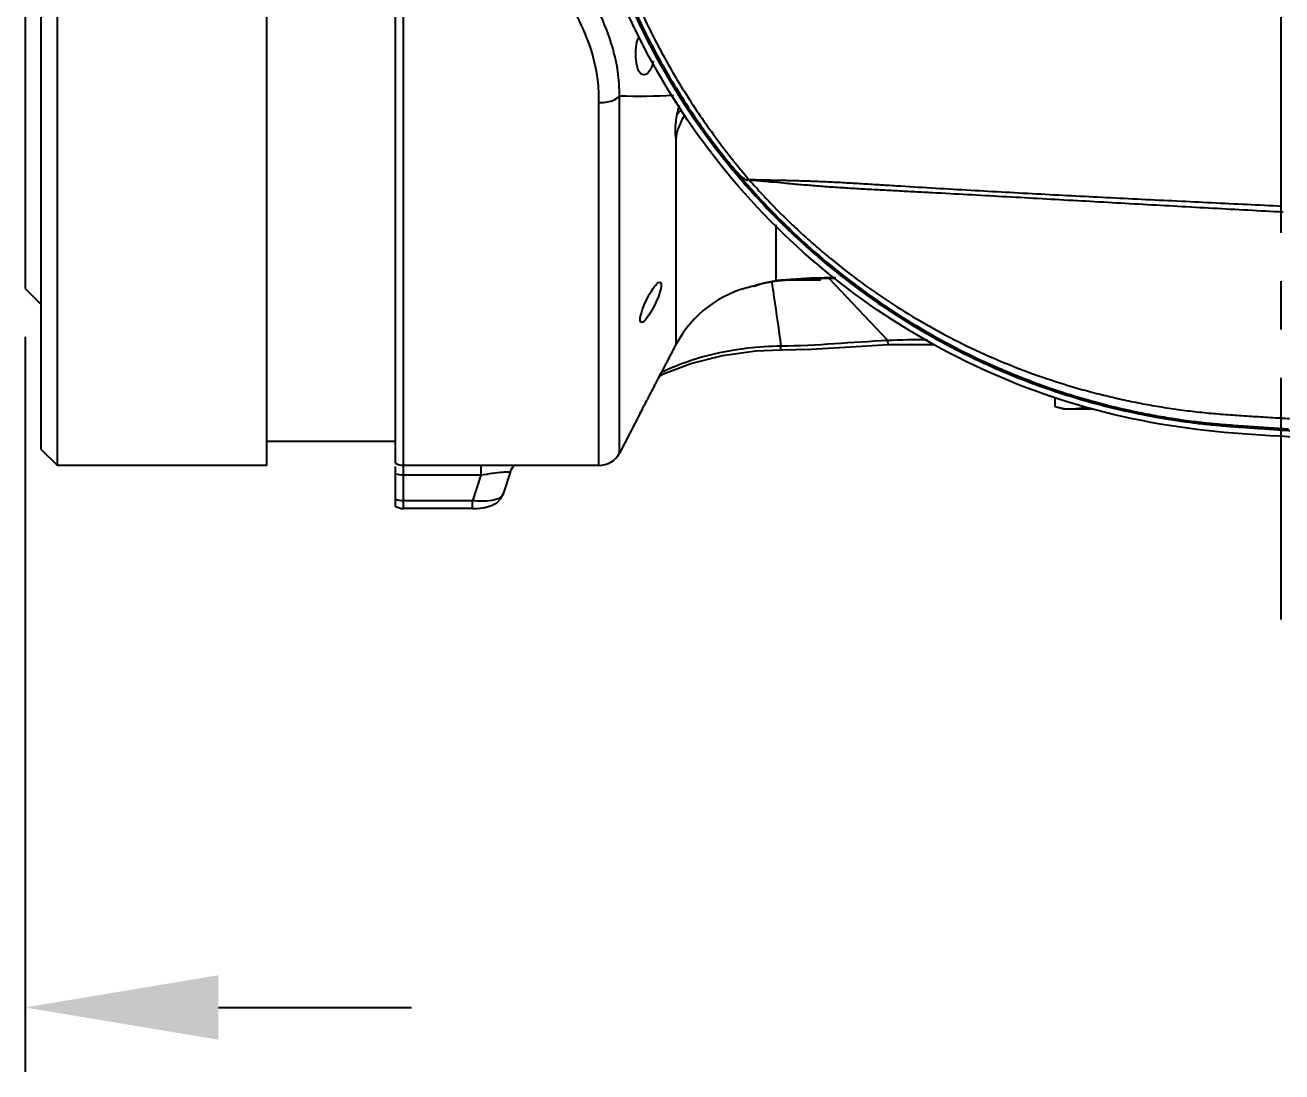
# Model space of a CAD drawing. Header units: millimetres. Extents: x 4086 to 8300, y 123 to 1549.
# Drawn here: x 6867.04 to 6906.06, y 1190.76 to 1223.25 of the extents above; entities that cross this region are included whole.
import ezdxf

# ---------------------------------------------------------------- set-up
doc = ezdxf.new("R2010")
doc.units = ezdxf.units.MM
doc.linetypes.add('CENTER', pattern=[0.6, 0.375, -0.075, 0.075, -0.075])
for name, color, linetype in [('中心线', 7, 'Continuous'), ('外形图', 7, 'Continuous'), ('尺寸标注', 7, 'Continuous')]:
    doc.layers.add(name, color=color, linetype=linetype)
doc.styles.add('思源黑', font='SourceHanSansCN-Normal.ttf')
doc.dimstyles.new('尺寸标注_细节_1_2比例', dxfattribs={"dimtxt": 7, "dimasz": 6, "dimexe": 2, "dimexo": 1.5, "dimgap": 1, "dimtad": 1, "dimlfac": 2, "dimdsep": 46, "dimtxsty": '思源黑', "dimcen": 0.09, "dimadec": 0, "dimazin": 0, "dimtp": 0.01, "dimtm": 0.01, "dimtfac": 1, "dimtofl": 0, "dimtmove": 0, "dimatfit": 3, "dimfxl": 1, "dimtolj": 1, "dimarcsym": 0})

# ---------------------------------------------------------------- blocks, each defined once
blk = doc.blocks.new('*D797')
at = {"layer": 'Defpoints', "color": 0}
for p in [(6867.535, 1251.083), (6813.63, 1214.583), (6867.535, 1214.583)]:
    blk.add_point(p, dxfattribs=at)
at = {"layer": '尺寸标注', "color": 0, "lineweight": -2}
for p, q in [((6813.63, 1251.083), (6813.63, 1294.751)), ((6866.035, 1251.083), (6811.63, 1251.083)), ((6813.63, 1245.083), (6813.63, 1220.583)), ((6866.035, 1214.583), (6811.63, 1214.583))]:
    blk.add_line(p, q, dxfattribs=at)
at = {"layer": '尺寸标注', "color": 0}
for points in [[(6814.63, 1245.083), (6812.63, 1245.083), (6813.63, 1251.083)], [(6812.63, 1220.583), (6814.63, 1220.583), (6813.63, 1214.583)]]:
    blk.add_solid(points, dxfattribs=at)
at = {"layer": '尺寸标注', "color": 0, "insert": (6808.896, 1285.231), "char_height": 7, "attachment_point": 5, "rotation": 90, "style": '思源黑'}
blk.add_mtext('\\A1;\\A1;Φ73', dxfattribs=at)
blk = doc.blocks.new('*D799')
at = {"layer": 'Defpoints', "color": 0}
for p in [(6861.535, 1221.083), (6867.035, 1215.083), (6867.035, 1192.761)]:
    blk.add_point(p, dxfattribs=at)
at = {"layer": '尺寸标注', "color": 0, "lineweight": -2}
for p, q in [((6861.535, 1219.583), (6861.535, 1190.761)), ((6867.035, 1213.583), (6867.035, 1190.761)), ((6855.535, 1192.761), (6830.5, 1192.761)), ((6873.035, 1192.761), (6879.035, 1192.761))]:
    blk.add_line(p, q, dxfattribs=at)
at = {"layer": '尺寸标注', "color": 0}
for points in [[(6855.535, 1191.761), (6855.535, 1193.761), (6861.535, 1192.761)], [(6873.035, 1193.761), (6873.035, 1191.761), (6867.035, 1192.761)]]:
    blk.add_solid(points, dxfattribs=at)
at = {"layer": '尺寸标注', "color": 0, "insert": (6836.009, 1197.261), "char_height": 7, "attachment_point": 5, "style": '思源黑'}
blk.add_mtext('\\A1;11', dxfattribs=at)

msp = doc.modelspace()

# ---------------------------------------------------------------- linework, layer by layer
at = {"layer": '中心线', "linetype": 'CENTER', "ltscale": 20}
msp.add_line((6906.0354, 1204.8045), (6906.0354, 1259.4448), dxfattribs=at)
at = {"layer": '外形图'}
for p, q in [((6868.0354, 1209.5832), (6868.0354, 1256.0832)), ((6874.5354, 1209.5832), (6874.5354, 1256.0832)), ((6878.5354, 1209.6584), (6878.5354, 1256.0074)), ((6878.7854, 1208.2479), (6878.7854, 1256.0832)), ((6867.5354, 1210.0832), (6867.5354, 1255.5832)), ((6867.0354, 1250.5832), (6867.0354, 1215.0832)), ((6885.4883, 1209.972), (6885.4883, 1221.0514)), ((6884.8469, 1209.5832), (6884.8469, 1220.8509)), ((6887.2444, 1219.7211), (6887.2444, 1213.338)), ((6890.3475, 1217.0594), (6890.3475, 1215.3203)), ((6889.6415, 1215.147), (6889.709, 1215.166)), ((6889.709, 1215.166), (6889.7564, 1215.1821)), ((6889.709, 1215.166), (6889.7131, 1215.1675)), ((6889.7131, 1215.1675), (6889.7854, 1215.2008)), ((6889.7526, 1215.1808), (6889.9133, 1215.2296)), ((6889.8113, 1215.1986), (6889.9167, 1215.2304)), ((6889.9133, 1215.2296), (6890.1854, 1215.2908)), ((6889.9224, 1215.2321), (6890.0573, 1215.262)), ((6890.1854, 1215.2908), (6890.3973, 1215.3199)), ((6890.3475, 1215.3203), (6890.3964, 1215.3198)), ((6890.3964, 1215.3198), (6890.75, 1215.3511)), ((6890.3964, 1215.3198), (6890.3973, 1215.3199)), ((6890.486, 1215.3338), (6890.5088, 1215.3359)), ((6891.7354, 1215.3332), (6890.5479, 1215.3332)), ((6890.75, 1215.3511), (6891.3285, 1215.386)), ((6891.7354, 1215.3332), (6891.7354, 1215.3956)), ((6891.9923, 1215.4004), (6893.8172, 1213.4613)), ((6867.0354, 1215.0832), (6867.5354, 1214.5832)), ((6887.2444, 1213.338), (6886.7854, 1212.4582)), ((6893.8346, 1213.3406), (6895.2634, 1213.342)), ((6886.7386, 1212.3709), (6886.8598, 1212.4341)), ((6886.7464, 1212.3855), (6886.7742, 1212.4372)), ((6886.7735, 1212.4359), (6886.7472, 1212.387)), ((6886.782, 1212.4519), (6886.7735, 1212.4359)), ((6886.7742, 1212.4372), (6886.7815, 1212.4509)), ((6886.7815, 1212.4509), (6886.7854, 1212.4581)), ((6886.7854, 1212.4581), (6886.782, 1212.4519)), ((6886.5736, 1212.0603), (6886.6012, 1212.1127)), ((6886.6753, 1212.2523), (6886.7111, 1212.3194)), ((6886.7472, 1212.387), (6886.7109, 1212.3191)), ((6886.7111, 1212.3194), (6886.7464, 1212.3855)), ((6899.0147, 1211.4057), (6899.0147, 1211.694)), ((6886.1333, 1211.2082), (6886.1446, 1211.2305)), ((6886.1705, 1211.2817), (6886.1439, 1211.2292)), ((6886.1446, 1211.2305), (6886.1698, 1211.2802)), ((6886.1698, 1211.2802), (6886.2037, 1211.3467)), ((6886.2035, 1211.3463), (6886.1705, 1211.2817)), ((6886.2037, 1211.3467), (6886.2385, 1211.415)), ((6886.3087, 1211.5518), (6886.3371, 1211.6068)), ((6899.2854, 1211.3332), (6899.0147, 1211.4057)), ((6900.2082, 1211.3332), (6899.2854, 1211.3332)), ((6886.1333, 1211.2082), (6885.4883, 1209.972)), ((6867.5354, 1210.0832), (6868.0354, 1209.5832)), ((6878.5354, 1210.3332), (6874.5354, 1210.3332)), ((6874.5354, 1209.5832), (6868.0354, 1209.5832)), ((6878.5354, 1208.3149), (6878.5354, 1209.5577)), ((6884.8469, 1209.5832), (6878.7854, 1209.5832)), ((6881.1838, 1209.2857), (6878.7854, 1209.2857)), ((6881.1838, 1209.2857), (6880.928, 1208.4904)), ((6881.1838, 1209.5832), (6881.1838, 1209.2857)), ((6882.0954, 1209.369), (6881.8829, 1208.7082)), ((6880.928, 1208.4904), (6878.7854, 1208.4904)), ((6880.928, 1208.2479), (6880.928, 1208.4904)), ((6880.928, 1208.2479), (6878.7854, 1208.2479))]:
    msp.add_line(p, q, dxfattribs=at)
for points in [[(6891.3285, 1215.386), (6891.9589, 1215.4009), (6892.2058, 1215.3973)], [(6891.7342, 1215.3955), (6891.9726, 1215.401), (6892.2057, 1215.3974)], [(6886.8598, 1212.4341), (6887.705, 1212.7524), (6888.6926, 1213.0002), (6889.7241, 1213.1394), (6890.5033, 1213.1727)], [(6890.5033, 1213.1726), (6891.4466, 1213.193), (6892.6723, 1213.2634), (6893.8346, 1213.3405)], [(6882.0954, 1209.369), (6882.1275, 1209.454), (6882.2058, 1209.5832)], [(6880.928, 1208.2479), (6881.0669, 1208.2518), (6881.314, 1208.2815), (6881.5171, 1208.3392), (6881.679, 1208.4282), (6881.8141, 1208.5678), (6881.8831, 1208.7088)]]:
    msp.add_lwpolyline(points, dxfattribs=at)
for centre, radius, start, end in [((6900.5462, 1217.5599), 13.592, 166.33011, 167.56569), ((6888.6297, 1219.2673), 1.824, 131.53983, 138.05557), ((6890.3475, 1211.719), 3.5, 101.6369, 152.44719), ((6890.7531, 1212.1937), 3.1555, 108.67433, 109.42422), ((6890.7448, 1212.2156), 3.1322, 107.0609, 108.65934), ((6892.0532, 1198.5696), 16.8373, 95.66371, 95.81422), ((6892.0638, 1198.4618), 16.9456, 95.3425, 95.66361), ((6892.0416, 1198.7284), 16.6781, 91.06394, 95.27307), ((6892.0354, 1198.9581), 16.4484, 89.42829, 91.05723), ((6937.1446, 1185.3983), 57.169, 152.20092, 152.45794), ((6936.0559, 1185.9715), 55.9386, 151.97778, 152.1396), ((6938.4489, 1184.7185), 58.6398, 152.4583, 152.707492), ((6939.9498, 1183.9451), 60.3282, 152.767146, 152.913116), ((6899.3936, 1213.7537), 2.4314, 282.75579, 284.08611), ((6878.7854, 1210.0918), 0.5, 240, 270), ((6884.8469, 1210.3066), 0.7234, 270, 332.44719)]:
    msp.add_arc(centre, radius, start, end, dxfattribs=at)
for points, knots in [([(6927.4043, 1209.4104), (6924.7852, 1209.5458), (6919.5481, 1209.8335), (6913.0029, 1210.2179), (6907.7704, 1210.5848), (6903.8414, 1210.7784), (6899.9475, 1211.4616), (6895.0451, 1213.3645), (6889.6532, 1217.311), (6885.2691, 1224.0092), (6883.4926, 1231.8194), (6884.5613, 1239.758), (6888.3333, 1246.8293), (6894.3346, 1252.1177), (6900.5851, 1254.5519), (6905.8169, 1254.9847), (6909.7426, 1255.2135), (6913.6686, 1255.483), (6917.9613, 1255.7383), (6920.9463, 1255.9082), (6922.6223, 1256.0007)], [0.28146252, 0.28146252, 0.28146252, 0.28146252, 0.31273614, 0.34400979, 0.35964567, 0.37528804, 0.39090882, 0.40654015, 0.43767886, 0.46883558, 0.50000932, 0.531187, 0.56236151, 0.59353222, 0.62470786, 0.64034231, 0.65599699, 0.67162568, 0.68726241, 0.70727908, 0.70727908, 0.70727908, 0.70727908]), ([(6922.6224, 1256.001), (6921.9668, 1255.9649), (6920.5978, 1255.8884), (6918.5154, 1255.7687), (6916.3753, 1255.6421), (6914.5921, 1255.5336), (6913.1656, 1255.4449), (6912.0958, 1255.3775), (6911.0261, 1255.3091), (6909.9564, 1255.2397), (6908.8868, 1255.1694), (6907.9955, 1255.1102), (6907.2825, 1255.0623), (6906.7478, 1255.0261), (6906.3022, 1254.9954), (6905.9457, 1254.9707), (6905.6784, 1254.9523), (6905.411, 1254.9342), (6905.1436, 1254.9164), (6904.8763, 1254.8983), (6904.5199, 1254.873), (6904.0746, 1254.8376), (6903.6301, 1254.7939), (6903.2752, 1254.752), (6902.921, 1254.7053), (6902.4793, 1254.6384), (6901.9515, 1254.5454), (6901.2508, 1254.4049), (6900.3816, 1254.1975), (6899.352, 1253.8982), (6898.3381, 1253.5491), (6897.3423, 1253.1514), (6896.367, 1252.7058), (6895.4144, 1252.2133), (6894.4869, 1251.6753), (6893.5865, 1251.093), (6892.7154, 1250.4677), (6891.8757, 1249.8008), (6891.0693, 1249.094), (6890.2981, 1248.3489), (6889.5641, 1247.5673), (6888.8688, 1246.7509), (6888.214, 1245.9018), (6887.6009, 1245.022), (6887.0313, 1244.1135), (6886.5065, 1243.1784), (6886.0276, 1242.219), (6885.5959, 1241.2374), (6885.2127, 1240.2359), (6884.8788, 1239.2169), (6884.5945, 1238.183), (6884.2824, 1236.7881), (6884.0715, 1235.3721), (6883.964, 1233.9467), (6883.9261, 1232.5178), (6884.0106, 1230.7307), (6884.2677, 1228.9603), (6884.5745, 1227.5642), (6884.8549, 1226.5292), (6885.185, 1225.5089), (6885.5644, 1224.506), (6885.9924, 1223.5228), (6886.4677, 1222.5616), (6886.989, 1221.6245), (6887.5552, 1220.7139), (6888.1649, 1219.8318), (6888.8166, 1218.9803), (6889.5087, 1218.1613), (6890.2398, 1217.3769), (6891.0082, 1216.6289), (6891.8119, 1215.9191), (6892.6491, 1215.249), (6893.5178, 1214.6204), (6894.416, 1214.0347), (6895.3416, 1213.4932), (6896.2922, 1212.9972), (6897.2659, 1212.5479), (6898.2601, 1212.1464), (6899.2727, 1211.7936), (6900.3012, 1211.4903), (6901.3432, 1211.2376), (6902.3962, 1211.0354), (6903.2808, 1210.9086), (6903.9917, 1210.8362), (6904.4369, 1210.7997), (6904.7933, 1210.7739), (6905.0606, 1210.7556), (6905.328, 1210.7377), (6905.6845, 1210.7137), (6906.1301, 1210.6829), (6906.6648, 1210.646), (6907.1995, 1210.6097), (6907.9125, 1210.5618), (6908.8038, 1210.5025), (6909.8734, 1210.4321), (6910.9431, 1210.3626), (6912.0128, 1210.2942), (6913.0826, 1210.2267), (6914.509, 1210.1379), (6916.2923, 1210.0292), (6918.4323, 1209.9025), (6920.5726, 1209.7794), (6922.7131, 1209.6598), (6924.8538, 1209.5437), (6926.4176, 1209.4614), (6927.2678, 1209.4175), (6927.4043, 1209.4104)], [0.31313948, 0.31313948, 0.31313948, 0.31313948, 0.32031776, 0.32813038, 0.33594301, 0.34375564, 0.34766195, 0.35156827, 0.35547458, 0.3593809, 0.36328721, 0.36719352, 0.36914668, 0.37109984, 0.373053, 0.37402957, 0.37500615, 0.37598273, 0.37695931, 0.37793589, 0.37891247, 0.38086562, 0.38281876, 0.38379535, 0.38477194, 0.38672507, 0.38867821, 0.39063135, 0.39453735, 0.39844338, 0.40234947, 0.40625559, 0.41016175, 0.41406793, 0.41797412, 0.4218803, 0.42578647, 0.42969264, 0.43359882, 0.437505, 0.44141117, 0.44531735, 0.44922352, 0.4531297, 0.45703588, 0.46094205, 0.46484823, 0.4687544, 0.47266057, 0.47656675, 0.48047293, 0.48437911, 0.49218919, 0.49609537, 0.50000154, 0.50781156, 0.51562164, 0.51952782, 0.523434, 0.52734018, 0.53124635, 0.53515252, 0.5390587, 0.54296487, 0.54687105, 0.55077723, 0.5546834, 0.55858958, 0.56249575, 0.56640193, 0.5703081, 0.57421428, 0.57812046, 0.58202664, 0.58593281, 0.58983897, 0.59374512, 0.59765123, 0.60155729, 0.6054633, 0.60936929, 0.61327529, 0.61718125, 0.61913439, 0.62108754, 0.62206412, 0.6230407, 0.62401727, 0.62499385, 0.62694701, 0.62890017, 0.63085332, 0.63280648, 0.6367128, 0.64061911, 0.64452542, 0.64843174, 0.65233805, 0.65624437, 0.66405699, 0.67186962, 0.67968225, 0.68749488, 0.69530751, 0.70312013, 0.70461453, 0.70461453, 0.70461453, 0.70461453]), ([(6907.9604, 1210.3897), (6906.4439, 1210.469), (6903.3815, 1210.564), (6897.3686, 1211.8882), (6890.5612, 1215.9091), (6885.0516, 1223.5698), (6883.7509, 1229.7704), (6883.7509, 1232.8332)], [0, 0, 0, 0, 0.1240378, 0.2496926, 0.4997055, 0.7498194, 1, 1, 1, 1]), ([(6883.9918, 1232.8332), (6883.9918, 1232.2114), (6884.0452, 1230.967), (6884.2826, 1229.1141), (6884.6749, 1227.2873), (6885.129, 1225.7974), (6885.5671, 1224.6322), (6885.9326, 1223.7731), (6886.3342, 1222.9305), (6886.7711, 1222.1055), (6887.2426, 1221.2993), (6887.9169, 1220.2512), (6888.4725, 1219.4977), (6888.8635, 1219.0121)], [0, 0, 0, 0, 0.1249062, 0.2498236, 0.3747923, 0.4997794, 0.5622834, 0.6247709, 0.687246, 0.7497254, 0.8122315, 0.8747833, 1, 1, 1, 1]), ([(6884.3351, 1229.9844), (6884.3701, 1229.7196), (6884.4498, 1229.1913), (6884.6475, 1228.1412), (6884.9663, 1226.8433), (6885.3791, 1225.5721), (6885.7647, 1224.5756), (6886.0811, 1223.8392), (6886.4241, 1223.1149), (6886.916, 1222.1664), (6887.4588, 1221.2449), (6888.0496, 1220.3547), (6888.5162, 1219.7031), (6889.0054, 1219.0683), (6889.3456, 1218.6563), (6889.5192, 1218.4533)], [0, 0, 0, 0, 0.0625038, 0.1250078, 0.2499948, 0.3749814, 0.4374851, 0.4999888, 0.5624926, 0.6249966, 0.7499846, 0.8124887, 0.8749925, 0.9374966, 1, 1, 1, 1]), ([(6885.4883, 1221.0514), (6885.4938, 1221.3077), (6885.419, 1222.3659), (6885.0244, 1223.3826), (6884.6293, 1224.0783)], [0, 0, 0, 0, 0.2426333, 1, 1, 1, 1]), ([(6884.8469, 1220.8509), (6884.857, 1221.0848), (6884.8079, 1222.0534), (6884.4672, 1222.9904), (6884.1188, 1223.6338)], [0, 0, 0, 0, 0.2424219, 1, 1, 1, 1]), ([(6886.2429, 1221.7082), (6886.1789, 1221.7082), (6886.0834, 1221.8159), (6886.0345, 1221.9814), (6885.9908, 1222.2326), (6885.9919, 1222.5357), (6886.0356, 1222.7854), (6886.092, 1222.8745)], [0, 0, 0, 0, 0.1520854, 0.2736841, 0.4234914, 0.749621, 1, 1, 1, 1]), ([(6886.3911, 1221.7919), (6886.3798, 1221.779), (6886.3399, 1221.7384), (6886.2834, 1221.7082), (6886.2429, 1221.7082)], [0, 0, 0, 0, 0.2972548, 1, 1, 1, 1]), ([(6886.5394, 1222.1387), (6886.5331, 1222.1024), (6886.5044, 1221.9795), (6886.4501, 1221.8594), (6886.3911, 1221.7919)], [0, 0, 0, 0, 0.291467, 1, 1, 1, 1]), ([(6884.8469, 1220.8509), (6884.9118, 1220.8491), (6885.136, 1220.86), (6885.3765, 1220.9341), (6885.4883, 1221.0513)], [0, 0, 0, 0, 0.2861666, 1, 1, 1, 1]), ([(6887.273, 1220.4865), (6887.2567, 1220.412), (6887.2145, 1220.1599), (6887.2046, 1219.8966), (6887.2444, 1219.7211)], [0, 0, 0, 0, 0.2977813, 1, 1, 1, 1]), ([(6887.5135, 1220.4741), (6887.4474, 1220.3518), (6887.327, 1220.1141), (6887.2444, 1219.8503), (6887.2444, 1219.7211)], [0, 0, 0, 0, 0.5183188, 1, 1, 1, 1]), ([(6888.8635, 1219.0121), (6889.1235, 1218.6887), (6889.6622, 1218.0566), (6890.5226, 1217.156), (6891.4322, 1216.3052), (6892.3884, 1215.5069), (6893.3882, 1214.7641), (6894.4285, 1214.079), (6895.5056, 1213.4536), (6896.6163, 1212.8898), (6897.757, 1212.3897), (6898.7297, 1212.0271), (6899.519, 1211.7704), (6900.1163, 1211.5947), (6900.7183, 1211.436), (6901.3246, 1211.2944), (6901.9346, 1211.1699), (6902.4456, 1211.0801), (6902.8558, 1211.017), (6903.1641, 1210.9742), (6903.4731, 1210.936), (6903.7825, 1210.9027), (6904.0925, 1210.8736), (6904.4027, 1210.848), (6904.7131, 1210.8249), (6905.0236, 1210.8034), (6905.3341, 1210.7825), (6905.6447, 1210.7614), (6905.9552, 1210.7402), (6906.1622, 1210.7259), (6906.2657, 1210.7187)], [0, 0, 0, 0, 0.0624976, 0.1249955, 0.1874934, 0.2499911, 0.312489, 0.3749871, 0.4374851, 0.4999828, 0.5624803, 0.6249778, 0.6562296, 0.6874814, 0.7187332, 0.7499849, 0.7812366, 0.8124882, 0.8281144, 0.8437409, 0.8593672, 0.8749932, 0.8906194, 0.9062458, 0.9218716, 0.9374973, 0.953123, 0.9687487, 0.9843744, 1, 1, 1, 1]), ([(6889.5244, 1218.4439), (6889.5216, 1218.4438), (6889.5161, 1218.4434), (6889.5083, 1218.4418), (6889.5012, 1218.4392), (6889.4941, 1218.437), (6889.4866, 1218.4359), (6889.4788, 1218.4357), (6889.4707, 1218.4359), (6889.4595, 1218.4371), (6889.4449, 1218.4403), (6889.4199, 1218.4488), (6889.3872, 1218.4656), (6889.3472, 1218.4926), (6889.3054, 1218.5264), (6889.2624, 1218.5655), (6889.2185, 1218.6086), (6889.1742, 1218.6545), (6889.1296, 1218.7026), (6889.085, 1218.7521), (6889.0253, 1218.82), (6888.9514, 1218.9064), (6888.8929, 1218.9764), (6888.8638, 1219.0116)], [0, 0, 0, 0, 0.0095139, 0.0182797, 0.0264538, 0.0345162, 0.0428827, 0.0515665, 0.0604708, 0.0696482, 0.0891009, 0.1101339, 0.1571227, 0.2107295, 0.270574, 0.335505, 0.4040167, 0.4749957, 0.5477805, 0.6218598, 0.696821, 0.8482163, 1, 1, 1, 1]), ([(6906.0566, 1217.6273), (6905.6937, 1217.6456), (6904.9679, 1217.6817), (6903.5163, 1217.7527), (6902.0647, 1217.8238), (6900.6133, 1217.8966), (6899.5248, 1217.9524), (6898.4363, 1218.0098), (6897.3479, 1218.0688), (6896.2597, 1218.1298), (6895.1728, 1218.193), (6894.2689, 1218.2483), (6893.5489, 1218.2934), (6893.0143, 1218.3266), (6892.4869, 1218.3577), (6891.9716, 1218.3844), (6891.5526, 1218.4018), (6891.2288, 1218.4125), (6890.9974, 1218.419), (6890.7754, 1218.4243), (6890.5968, 1218.428), (6890.4593, 1218.4308), (6890.3295, 1218.4334), (6890.1744, 1218.4366), (6889.9964, 1218.4404), (6889.8547, 1218.4438), (6889.7464, 1218.4466), (6889.6812, 1218.4484), (6889.6301, 1218.4499), (6889.5926, 1218.451), (6889.5557, 1218.4522), (6889.5313, 1218.453), (6889.5192, 1218.4533)], [0, 0, 0, 0, 0.065831, 0.1316598, 0.2633071, 0.3291264, 0.3949459, 0.4607696, 0.5265996, 0.5924286, 0.658221, 0.7238509, 0.7564991, 0.7889101, 0.8209061, 0.8522046, 0.8823878, 0.8968909, 0.9108979, 0.9243301, 0.9371218, 0.9432633, 0.9492303, 0.9606438, 0.9713819, 0.9814877, 0.9863193, 0.991012, 0.9933078, 0.9955694, 0.9978036, 1, 1, 1, 1]), ([(6889.5245, 1218.4439), (6889.6545, 1218.2961), (6889.9181, 1218.0038), (6890.3255, 1217.5765), (6890.7446, 1217.1604), (6891.1747, 1216.7559), (6891.6157, 1216.3633), (6892.2179, 1215.8563), (6892.9966, 1215.254), (6893.9696, 1214.5843), (6894.9782, 1213.9694), (6896.0192, 1213.4113), (6897.0896, 1212.9117), (6898.1861, 1212.4725), (6899.1186, 1212.1573), (6899.8739, 1211.9357), (6900.4448, 1211.7849), (6901.0195, 1211.6495), (6901.5012, 1211.5492), (6901.8879, 1211.4762), (6902.2755, 1211.408), (6902.6644, 1211.3472), (6903.0544, 1211.2944), (6903.3475, 1211.2588), (6903.641, 1211.2274), (6904.0329, 1211.1906), (6904.5234, 1211.1526), (6905.1126, 1211.1147), (6905.7018, 1211.0786), (6906.0946, 1211.0528), (6906.2909, 1211.0389)], [0, 0, 0, 0, 0.0312522, 0.0625049, 0.0937573, 0.1250096, 0.1562617, 0.1875136, 0.2500115, 0.3125093, 0.3750067, 0.4375033, 0.4999989, 0.5624936, 0.6249882, 0.6562383, 0.6874886, 0.7187388, 0.7499888, 0.7656143, 0.7812396, 0.8124899, 0.8281159, 0.8437419, 0.8593676, 0.8749937, 0.9062457, 0.937497, 0.9687487, 1, 1, 1, 1]), ([(6906.0934, 1217.4488), (6905.3675, 1217.486), (6903.916, 1217.5639), (6902.1018, 1217.665), (6900.6506, 1217.7466), (6899.5622, 1217.8078), (6898.4738, 1217.8688), (6897.3852, 1217.9295), (6896.2968, 1217.9896), (6895.3902, 1218.0387), (6894.6658, 1218.0771), (6894.1243, 1218.1055), (6893.5855, 1218.1338), (6893.0514, 1218.1628), (6892.5252, 1218.1937), (6892.0113, 1218.2278), (6891.5157, 1218.2655), (6891.0456, 1218.3057), (6890.6089, 1218.3456), (6890.2688, 1218.3773), (6890.0175, 1218.4004), (6889.8713, 1218.4136), (6889.7594, 1218.4235), (6889.692, 1218.4295), (6889.6392, 1218.4341), (6889.6005, 1218.4374), (6889.5623, 1218.4407), (6889.5371, 1218.4429), (6889.5245, 1218.4439)], [0, 0, 0, 0, 0.1313602, 0.262705, 0.3283726, 0.394041, 0.4597143, 0.5253949, 0.5910746, 0.6567136, 0.689482, 0.7221707, 0.7547123, 0.7869923, 0.8188318, 0.8499739, 0.8800698, 0.9086662, 0.9352312, 0.9593249, 0.970397, 0.9808439, 0.9858437, 0.9907005, 0.9930766, 0.9954169, 0.997728, 1, 1, 1, 1]), ([(6886.4545, 1214.9592), (6886.502, 1215.0381), (6886.5793, 1215.1453), (6886.6896, 1215.2716), (6886.7405, 1215.2717)], [0, 0, 0, 0, 0.6440196, 1, 1, 1, 1]), ([(6886.7405, 1215.2717), (6886.7742, 1215.2717), (6886.7941, 1215.1668), (6886.7692, 1215.0659), (6886.7185, 1214.8714), (6886.614, 1214.6265), (6886.5115, 1214.4288), (6886.4545, 1214.3342)], [0, 0, 0, 0, 0.0995014, 0.2065753, 0.3460536, 0.6740065, 1, 1, 1, 1]), ([(6889.6415, 1215.147), (6889.6429, 1215.1471), (6889.6627, 1215.1588), (6889.6842, 1215.1628), (6889.7037, 1215.1697)], [0, 0, 0, 0, 0.0630856, 1, 1, 1, 1]), ([(6889.8259, 1215.2099), (6889.8587, 1215.22), (6890.0295, 1215.2694), (6890.2049, 1215.3037), (6890.3475, 1215.3203)], [0, 0, 0, 0, 0.1930344, 1, 1, 1, 1]), ([(6890.2123, 1215.2931), (6890.2375, 1215.133), (6890.3391, 1214.4649), (6890.4314, 1213.7956), (6890.5041, 1213.2872)], [0, 0, 0, 0, 0.239906, 1, 1, 1, 1]), ([(6886.1758, 1214.0217), (6886.1425, 1214.0216), (6886.1258, 1214.1269), (6886.1481, 1214.2266), (6886.1965, 1214.4214), (6886.2967, 1214.6668), (6886.3977, 1214.8648), (6886.4545, 1214.9592)], [0, 0, 0, 0, 0.0986699, 0.2057355, 0.3451688, 0.6735217, 1, 1, 1, 1]), ([(6886.4545, 1214.3342), (6886.4072, 1214.2557), (6886.3315, 1214.1506), (6886.2254, 1214.0217), (6886.1758, 1214.0217)], [0, 0, 0, 0, 0.6485204, 1, 1, 1, 1]), ([(6890.5041, 1213.2872), (6890.1562, 1213.2849), (6888.8781, 1213.2025), (6887.6064, 1212.8697), (6886.7696, 1212.4569)], [0, 0, 0, 0, 0.2715735, 1, 1, 1, 1]), ([(6890.5033, 1213.1726), (6890.5131, 1213.1734), (6890.4925, 1213.2336), (6890.5045, 1213.2588), (6890.5041, 1213.2872)], [0, 0, 0, 0, 0.2567899, 1, 1, 1, 1]), ([(6893.8346, 1213.3405), (6893.8449, 1213.3413), (6893.8168, 1213.4056), (6893.8228, 1213.4314), (6893.8172, 1213.4613)], [0, 0, 0, 0, 0.2536029, 1, 1, 1, 1]), ([(6899.5199, 1211.3332), (6899.4776, 1211.3332), (6899.3072, 1211.3398), (6899.1385, 1211.3726), (6899.0147, 1211.4057)], [0, 0, 0, 0, 0.2479706, 1, 1, 1, 1]), ([(6899.9304, 1211.3823), (6899.8965, 1211.3746), (6899.7614, 1211.3468), (6899.6231, 1211.3332), (6899.5199, 1211.3332)], [0, 0, 0, 0, 0.2523232, 1, 1, 1, 1]), ([(6881.1838, 1209.2857), (6881.3053, 1209.3105), (6881.5327, 1209.3497), (6881.8113, 1209.3836), (6882.0054, 1209.3844), (6882.0707, 1209.3822), (6882.0968, 1209.3733), (6882.0954, 1209.369)], [0, 0, 0, 0, 0.403658, 0.7421588, 0.940376, 0.985107, 1, 1, 1, 1]), ([(6881.8633, 1208.668), (6881.7941, 1208.563), (6881.4381, 1208.463), (6881.1258, 1208.4679), (6880.928, 1208.4904)], [0, 0, 0, 0, 0.3871839, 1, 1, 1, 1]), ([(6881.8829, 1208.7082), (6881.8806, 1208.7012), (6881.875, 1208.6873), (6881.8675, 1208.6743), (6881.8633, 1208.668)], [0, 0, 0, 0, 0.4908014, 1, 1, 1, 1])]:
    msp.add_open_spline(points, degree=3, knots=knots, dxfattribs=at)
for points in [[(6887.1628, 1221.073), (6886.6056, 1221.0391), (6886.0462, 1221.034), (6885.4883, 1221.0514)], [(6890.7654, 1215.3513), (6890.6985, 1215.3416), (6890.6309, 1215.3356), (6890.5633, 1215.3338)], [(6891.2353, 1215.3799), (6891.4015, 1215.3614), (6891.5684, 1215.3476), (6891.7354, 1215.34)], [(6893.8172, 1213.4613), (6892.7124, 1213.4122), (6891.6099, 1213.2979), (6890.5041, 1213.2872)], [(6895.0566, 1213.4796), (6894.6435, 1213.4905), (6894.2299, 1213.4802), (6893.8172, 1213.4613)], [(6878.7854, 1209.2857), (6878.7013, 1209.2857), (6878.6161, 1209.2962), (6878.5354, 1209.3202)], [(6878.7854, 1208.4904), (6878.7013, 1208.4904), (6878.6161, 1208.5009), (6878.5354, 1208.5249)], [(6878.5354, 1208.3149), (6878.6102, 1208.2718), (6878.6992, 1208.2479), (6878.7854, 1208.2479)]]:
    msp.add_open_spline(points, degree=3, dxfattribs=at)

# ---------------------------------------------------------------- dimensions: what is measured, and where the dimension line sits
at = {"layer": '尺寸标注'}
dim = msp.add_linear_dim(base=(6813.6304, 1214.5832), p1=(6867.5354, 1251.0832), p2=(6867.5354, 1214.5832), angle=90, text='\\A1;Φ<>', dimstyle='尺寸标注_细节_1_2比例', dxfattribs=at)
dim.commit()
dim.dimension.update_dxf_attribs({"geometry": '*D797', "text_midpoint": (6813.6304, 1285.2309), "dimtype": 160})
dim = msp.add_linear_dim(base=(6867.0354, 1192.7614), p1=(6861.5354, 1221.0832), p2=(6867.0354, 1215.0833), dimstyle='尺寸标注_细节_1_2比例', dxfattribs=at)
dim.commit()
dim.dimension.update_dxf_attribs({"geometry": '*D799', "text_midpoint": (6836.0088, 1192.7614), "dimtype": 160})

doc.saveas('drawing.dxf')
